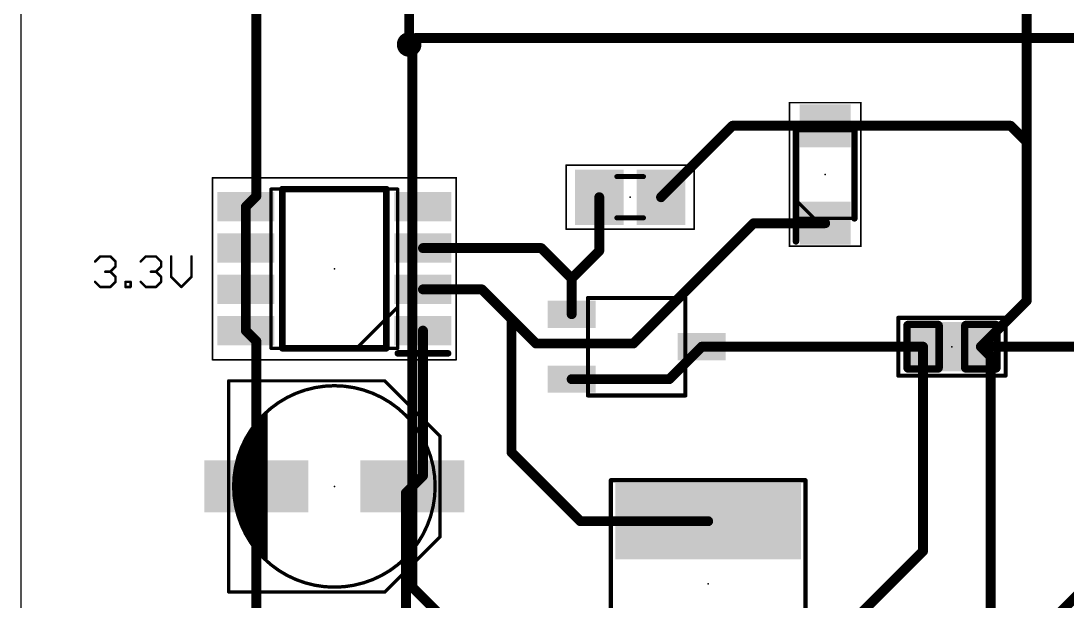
# Model space of a CAD drawing. Extents: x 0 to 100, y -7 to 67.
# Drawn here: x 0.06 to 32.24, y 31.97 to 49.83 of the extents above; entities that cross this region are included whole.
import ezdxf

# ---------------------------------------------------------------- set-up
doc = ezdxf.new("R2010")
doc.units = 0
for name, color, linetype in [('1', 12, 'CONTINUOUS'), ('16', 132, 'CONTINUOUS'), ('18', 110, 'CONTINUOUS'), ('20', 31, 'CONTINUOUS'), ('21', 253, 'CONTINUOUS'), ('23', 53, 'CONTINUOUS'), ('29', 253, 'CONTINUOUS'), ('39', 12, 'CONTINUOUS'), ('44', 253, 'CONTINUOUS'), ('51', 253, 'CONTINUOUS')]:
    doc.layers.add(name, color=color, linetype=linetype)

# ---------------------------------------------------------------- blocks, each defined once
blk = doc.blocks.new('RECT')
blk.add_solid([(-0.5, -0.5), (0.5, -0.5), (-0.5, 0.5), (0.5, 0.5)])
blk = doc.blocks.new('RECT162560X223520R25')
at = {"const_width": 0.127}
blk.add_lwpolyline([(0.4445, -0.5715), (0.4445, 0.5715, 0.4142), (0.381, 0.635), (-0.381, 0.635, 0.4142), (-0.4445, 0.5715), (-0.4445, -0.5715, 0.4142), (-0.381, -0.635), (0.381, -0.635, 0.4142)], format="xyb", close=True, dxfattribs=at)
blk.add_solid([(-0.4064, -0.5969), (0.4064, -0.5969), (-0.4064, 0.5969), (0.4064, 0.5969)])
blk = doc.blocks.new('RECT195072X256032R25')
at = {"const_width": 0.1524}
blk.add_lwpolyline([(0.5334, -0.6477), (0.5334, 0.6477, 0.4142), (0.4572, 0.7239), (-0.4572, 0.7239, 0.4142), (-0.5334, 0.6477), (-0.5334, -0.6477, 0.4142), (-0.4572, -0.7239), (0.4572, -0.7239, 0.4142)], format="xyb", close=True, dxfattribs=at)
blk.add_solid([(-0.4826, -0.6731), (0.4826, -0.6731), (-0.4826, 0.6731), (0.4826, 0.6731)])
blk = doc.blocks.new('ROUNDV')
at = {"const_width": 0.5}
blk.add_lwpolyline([(0, -0.25, 1), (0, 0.25, 1), (0, -0.25)], format="xyb", dxfattribs=at)

msp = doc.modelspace()

# ---------------------------------------------------------------- linework, layer by layer
at = {"layer": '1', "const_width": 0.3048}
for points in [[(31, 59.289), (31, 46.1)], [(7.3, 53.8), (7.3, 44.43)], [(12, 49.1), (12, 53.7)], [(19.75, 44.4), (21.95, 46.6)], [(21.95, 46.6), (24.8, 46.6)], [(24.8, 46.6), (30.5, 46.6)], [(30.5, 46.6), (31, 46.1)], [(31, 46.1), (31, 41.211)], [(7.3, 44.43), (6.975, 44.105)], [(17.85, 42.75), (17.85, 44.4)], [(6.975, 44.105), (6.975, 42.835)], [(18.9, 39.9), (22.6, 43.6)], [(22.6, 43.6), (24.8, 43.6)], [(6.975, 42.835), (6.975, 41.565)], [(12.425, 42.835), (16.065, 42.835)], [(16.065, 42.835), (17, 41.9)], [(17, 41.9), (17.85, 42.75)], [(17, 40.8), (17, 41.9)], [(6.975, 41.565), (6.975, 40.295)], [(12.425, 41.565), (14.235, 41.565)], [(14.235, 41.565), (15.15, 40.65)], [(29.589, 39.8), (31, 41.211)], [(15.15, 40.65), (15.9, 39.9)], [(15.15, 40.65), (15.15, 36.55)], [(6.975, 40.295), (7.3, 39.97)], [(12.425, 35.825), (12.425, 40.295)], [(7.3, 39.97), (7.3, 35.5)], [(15.9, 39.9), (18.9, 39.9)], [(20, 38.8), (21, 39.8)], [(21, 39.8), (27.811, 39.8)], [(27.811, 33.511), (27.811, 39.8)], [(29.889, 39.5), (29.589, 39.8)], [(29.589, 39.8), (41.98, 39.8)], [(29.889, 39.5), (29.889, 23.7)], [(17, 38.8), (20, 38.8)], [(15.15, 36.55), (17.2689, 34.4311)], [(12.1, 35.5), (12.425, 35.825)], [(7.3, 29.3), (7.3, 35.5)], [(11.9, 35.3), (12.1, 35.5)], [(11.9, 29.4), (11.9, 35.3)], [(17.2689, 34.4311), (21.2, 34.4311)], [(24.8689, 30.5689), (27.811, 33.511)]]:
    msp.add_lwpolyline(points, dxfattribs=at)
at = {"layer": '1', "const_width": 0.1524}
for points in [[(11.9238, 49.1, 1), (12.0762, 49.1)], [(21.95, 46.6762, 1), (21.95, 46.5238)], [(22.0039, 46.5461, 1), (21.8961, 46.6539)], [(24.8, 46.6762, 1), (24.8, 46.5238)], [(24.8, 46.5238, 1), (24.8, 46.6762)], [(30.5539, 46.6539, 1), (30.4461, 46.5461)], [(30.5, 46.5238, 1), (30.5, 46.6762)], [(31.0762, 46.1, 1), (30.9238, 46.1)], [(30.9238, 46.1, 1), (31.0762, 46.1)], [(30.9461, 46.0461, 1), (31.0539, 46.1539)], [(7.2238, 44.43, 1), (7.3762, 44.43)], [(7.3539, 44.3761, 1), (7.2461, 44.4839)], [(17.9262, 44.4, 1), (17.7738, 44.4)], [(19.6961, 44.4539, 1), (19.8039, 44.3461)], [(7.0512, 44.105, 1), (6.8988, 44.105)], [(6.9211, 44.1589, 1), (7.0289, 44.0511)], [(22.6, 43.6762, 1), (22.6, 43.5238)], [(22.6539, 43.5461, 1), (22.5461, 43.6539)], [(24.8, 43.5238, 1), (24.8, 43.6762)], [(7.0512, 42.835, 1), (6.8988, 42.835)], [(6.8988, 42.835, 1), (7.0512, 42.835)], [(12.425, 42.9112, 1), (12.425, 42.7588)], [(16.1189, 42.8889, 1), (16.0111, 42.7811)], [(16.065, 42.7588, 1), (16.065, 42.9112)], [(17.7738, 42.75, 1), (17.9262, 42.75)], [(17.9039, 42.6961, 1), (17.7961, 42.8039)], [(17.0762, 41.9, 1), (16.9238, 41.9)], [(16.9461, 41.9539, 1), (17.0539, 41.8461)], [(16.9461, 41.8461, 1), (17.0539, 41.9539)], [(7.0512, 41.565, 1), (6.8988, 41.565)], [(6.8988, 41.565, 1), (7.0512, 41.565)], [(12.425, 41.6412, 1), (12.425, 41.4888)], [(14.2889, 41.6189, 1), (14.1811, 41.5111)], [(14.235, 41.4888, 1), (14.235, 41.6412)], [(30.9238, 41.211, 1), (31.0762, 41.211)], [(31.0539, 41.1571, 1), (30.9461, 41.2649)], [(16.9238, 40.8, 1), (17.0762, 40.8)], [(15.2039, 40.7039, 1), (15.0961, 40.5961)], [(15.2262, 40.65, 1), (15.0738, 40.65)], [(15.0961, 40.5961, 1), (15.2039, 40.7039)], [(7.0289, 40.3489, 1), (6.9211, 40.2411)], [(6.8988, 40.295, 1), (7.0512, 40.295)], [(12.5012, 40.295, 1), (12.3488, 40.295)], [(7.3762, 39.97, 1), (7.2238, 39.97)], [(7.2461, 39.9161, 1), (7.3539, 40.0239)], [(15.9, 39.9762, 1), (15.9, 39.8238)], [(15.8461, 39.8461, 1), (15.9539, 39.9539)], [(18.8461, 39.9539, 1), (18.9539, 39.8461)], [(18.9, 39.8238, 1), (18.9, 39.9762)], [(21, 39.8762, 1), (21, 39.7238)], [(21.0539, 39.7461, 1), (20.9461, 39.8539)], [(27.8872, 39.8, 1), (27.7348, 39.8)], [(27.811, 39.7238, 1), (27.811, 39.8762)], [(29.6429, 39.8539, 1), (29.5351, 39.7461)], [(29.589, 39.8762, 1), (29.589, 39.7238)], [(29.5351, 39.8539, 1), (29.6429, 39.7461)], [(29.9652, 39.5, 1), (29.8128, 39.5)], [(29.8351, 39.4461, 1), (29.9429, 39.5539)], [(17, 38.8762, 1), (17, 38.7238)], [(20, 38.7238, 1), (20, 38.8762)], [(19.9461, 38.8539, 1), (20.0539, 38.7461)], [(15.2039, 36.6039, 1), (15.0961, 36.4961)], [(15.0738, 36.55, 1), (15.2262, 36.55)], [(12.3488, 35.825, 1), (12.5012, 35.825)], [(12.4789, 35.7711, 1), (12.3711, 35.8789)], [(7.3762, 35.5, 1), (7.2238, 35.5)], [(7.2238, 35.5, 1), (7.3762, 35.5)], [(11.9762, 35.3, 1), (11.8238, 35.3)], [(11.8461, 35.3539, 1), (11.9539, 35.2461)], [(12.0461, 35.5539, 1), (12.1539, 35.4461)], [(12.1539, 35.4461, 1), (12.0461, 35.5539)], [(17.2689, 34.5073, 1), (17.2689, 34.3549)], [(17.215, 34.3772, 1), (17.3228, 34.485)], [(21.2, 34.3549, 1), (21.2, 34.5073)], [(27.7348, 33.511, 1), (27.8872, 33.511)], [(27.8649, 33.4571, 1), (27.7571, 33.5649)]]:
    msp.add_lwpolyline(points, format="xyb", dxfattribs=at)
at = {"layer": '16', "const_width": 0.3048}
for points in [[(12, 49.1), (12.2, 49.3)], [(12.1, 49), (12, 49.1)], [(59.2, 49.3), (12.2, 49.3)], [(12.1, 49), (12.1, 32.4)], [(35.8, 35.4), (27.2, 26.8)], [(12.1, 32.4), (16.8, 27.7)]]:
    msp.add_lwpolyline(points, dxfattribs=at)
at = {"layer": '16', "const_width": 0.1524}
for points in [[(12.0539, 49.1539, 1), (11.9461, 49.0461)], [(12.2, 49.3762, 1), (12.2, 49.2238)], [(12.2539, 49.2461, 1), (12.1461, 49.3539)], [(11.9461, 49.1539, 1), (12.0539, 49.0461)], [(12.1762, 49, 1), (12.0238, 49)], [(12.0461, 48.9461, 1), (12.1539, 49.0539)], [(12.1539, 32.4539, 1), (12.0461, 32.3461)], [(12.0238, 32.4, 1), (12.1762, 32.4)]]:
    msp.add_lwpolyline(points, format="xyb", dxfattribs=at)
at = {"layer": '20'}
msp.add_line((0.0561, 66.706), (0.0561, 0.006), dxfattribs=at)
at = {"layer": '21'}
for points, const_width in [([(23.9, 43.04), (23.9, 46.45)], 0.2), ([(25.7, 43.75), (25.7, 46.45)], 0.2), ([(8.1, 39.75), (8.1, 44.65)], 0.2), ([(8.1, 44.65), (11.3, 44.65)], 0.2), ([(11.3, 44.65), (11.3, 39.75)], 0.2), ([(2.3381, 42.4219), (2.4949, 42.5787)], 0.0762), ([(2.4949, 42.5787), (2.8084, 42.5787)], 0.0762), ([(2.8084, 42.5787), (2.9652, 42.4219)], 0.0762), ([(3.7414, 42.4219), (3.8981, 42.5787)], 0.0762), ([(3.8981, 42.5787), (4.2117, 42.5787)], 0.0762), ([(4.2117, 42.5787), (4.3684, 42.4219)], 0.0762), ([(4.6769, 42.5787), (4.6769, 41.9516)], 0.0762), ([(5.304, 41.9516), (5.304, 42.5787)], 0.0762), ([(2.9652, 42.2652), (2.8084, 42.1084)], 0.0762), ([(2.9652, 42.4219), (2.9652, 42.2652)], 0.0762), ([(4.3684, 42.2652), (4.2117, 42.1084)], 0.0762), ([(4.3684, 42.4219), (4.3684, 42.2652)], 0.0762), ([(2.8084, 42.1084), (2.6516, 42.1084)], 0.0762), ([(2.8084, 42.1084), (2.9652, 41.9516)], 0.0762), ([(2.9652, 41.9516), (2.9652, 41.7949)], 0.0762), ([(4.2117, 42.1084), (4.0549, 42.1084)], 0.0762), ([(4.2117, 42.1084), (4.3684, 41.9516)], 0.0762), ([(4.3684, 41.9516), (4.3684, 41.7949)], 0.0762), ([(4.6769, 41.9516), (4.9904, 41.6381)], 0.0762), ([(4.9904, 41.6381), (5.304, 41.9516)], 0.0762), ([(2.4949, 41.6381), (2.3381, 41.7949)], 0.0762), ([(2.8084, 41.6381), (2.4949, 41.6381)], 0.0762), ([(2.9652, 41.7949), (2.8084, 41.6381)], 0.0762), ([(3.2736, 41.6381), (3.2736, 41.7949)], 0.0762), ([(3.2736, 41.7949), (3.4304, 41.7949)], 0.0762), ([(3.4304, 41.6381), (3.2736, 41.6381)], 0.0762), ([(3.4304, 41.7949), (3.4304, 41.6381)], 0.0762), ([(3.8981, 41.6381), (3.7414, 41.7949)], 0.0762), ([(4.2117, 41.6381), (3.8981, 41.6381)], 0.0762), ([(4.3684, 41.7949), (4.2117, 41.6381)], 0.0762), ([(20.5, 41.3), (17.5, 41.3)], 0.127), ([(17.5, 41.3), (17.5, 38.3)], 0.127), ([(20.5, 38.3), (20.5, 41.3)], 0.127), ([(27.049, 38.911), (27.049, 40.689)], 0.127), ([(27.049, 40.689), (30.351, 40.689)], 0.127), ([(30.351, 40.689), (30.351, 38.911)], 0.127), ([(11.3, 39.75), (8.1, 39.75)], 0.2), ([(13.2, 39.595), (11.65, 39.595)], 0.2), ([(30.351, 38.911), (27.049, 38.911)], 0.127), ([(6.45, 36.45), (6.45, 38.75)], 0.1016), ([(6.45, 38.75), (11.25, 38.75)], 0.1016), ([(11.25, 38.75), (12.95, 37.05)], 0.1016), ([(17.5, 38.3), (20.5, 38.3)], 0.127), ([(12.95, 37.05), (12.95, 36.45)], 0.1016), ([(18.2061, 29.3061), (18.2061, 35.6939)], 0.127), ([(18.2061, 35.6939), (24.1939, 35.6939)], 0.127), ([(24.1939, 35.6939), (24.1939, 29.3061)], 0.127), ([(6.45, 32.25), (6.45, 34.55)], 0.1016), ([(12.95, 34.55), (12.95, 33.95)], 0.1016), ([(12.95, 33.95), (11.25, 32.25)], 0.1016), ([(11.25, 32.25), (6.45, 32.25)], 0.1016)]:
    msp.add_lwpolyline(points, dxfattribs=dict(at, const_width=const_width))
for points, const_width in [([(23.95, 46.45, 1), (23.85, 46.45)], 0.1), ([(25.75, 46.45, 1), (25.65, 46.45)], 0.1), ([(8.15, 44.65, 1), (8.05, 44.65)], 0.1), ([(8.1, 44.7, 1), (8.1, 44.6)], 0.1), ([(11.35, 44.65, 1), (11.25, 44.65)], 0.1), ([(11.3, 44.6, 1), (11.3, 44.7)], 0.1), ([(25.65, 43.75, 1), (25.75, 43.75)], 0.1), ([(23.85, 43.04, 1), (23.95, 43.04)], 0.1), ([(2.4949, 42.5978, 1), (2.4949, 42.5597)], 0.0381), ([(2.5083, 42.5652, 1), (2.4814, 42.5922)], 0.0381), ([(2.8219, 42.5922, 1), (2.7949, 42.5652)], 0.0381), ([(2.8084, 42.5597, 1), (2.8084, 42.5978)], 0.0381), ([(3.8981, 42.5978, 1), (3.8981, 42.5597)], 0.0381), ([(3.9116, 42.5652, 1), (3.8847, 42.5922)], 0.0381), ([(4.2251, 42.5922, 1), (4.1982, 42.5652)], 0.0381), ([(4.2117, 42.5597, 1), (4.2117, 42.5978)], 0.0381), ([(4.6959, 42.5787, 1), (4.6578, 42.5787)], 0.0381), ([(5.323, 42.5787, 1), (5.2849, 42.5787)], 0.0381), ([(2.3246, 42.4354, 1), (2.3516, 42.4085)], 0.0381), ([(2.9842, 42.4219, 1), (2.9461, 42.4219)], 0.0381), ([(2.9461, 42.2652, 1), (2.9842, 42.2652)], 0.0381), ([(2.9517, 42.4085, 1), (2.9786, 42.4354)], 0.0381), ([(2.9786, 42.2517, 1), (2.9517, 42.2786)], 0.0381), ([(3.7279, 42.4354, 1), (3.7548, 42.4085)], 0.0381), ([(4.3875, 42.4219, 1), (4.3494, 42.4219)], 0.0381), ([(4.3494, 42.2652, 1), (4.3875, 42.2652)], 0.0381), ([(4.355, 42.4085, 1), (4.3819, 42.4354)], 0.0381), ([(4.3819, 42.2517, 1), (4.355, 42.2786)], 0.0381), ([(2.6516, 42.1275, 1), (2.6516, 42.0894)], 0.0381), ([(2.8219, 42.1219, 1), (2.7949, 42.0949)], 0.0381), ([(2.7949, 42.1219, 1), (2.8219, 42.0949)], 0.0381), ([(2.8084, 42.0894, 1), (2.8084, 42.1275)], 0.0381), ([(2.9842, 41.9516, 1), (2.9461, 41.9516)], 0.0381), ([(2.9517, 41.9382, 1), (2.9786, 41.9651)], 0.0381), ([(4.0549, 42.1275, 1), (4.0549, 42.0894)], 0.0381), ([(4.2251, 42.1219, 1), (4.1982, 42.0949)], 0.0381), ([(4.1982, 42.1219, 1), (4.2251, 42.0949)], 0.0381), ([(4.2117, 42.0894, 1), (4.2117, 42.1275)], 0.0381), ([(4.3875, 41.9516, 1), (4.3494, 41.9516)], 0.0381), ([(4.355, 41.9382, 1), (4.3819, 41.9651)], 0.0381), ([(4.6578, 41.9516, 1), (4.6959, 41.9516)], 0.0381), ([(4.6904, 41.9651, 1), (4.6634, 41.9382)], 0.0381), ([(5.2849, 41.9516, 1), (5.323, 41.9516)], 0.0381), ([(5.3174, 41.9382, 1), (5.2905, 41.9651)], 0.0381), ([(2.3516, 41.8083, 1), (2.3246, 41.7814)], 0.0381), ([(2.4949, 41.6572, 1), (2.4949, 41.6191)], 0.0381), ([(2.4814, 41.6246, 1), (2.5083, 41.6516)], 0.0381), ([(2.7949, 41.6516, 1), (2.8219, 41.6246)], 0.0381), ([(2.8084, 41.6191, 1), (2.8084, 41.6572)], 0.0381), ([(2.9461, 41.7949, 1), (2.9842, 41.7949)], 0.0381), ([(2.9786, 41.7814, 1), (2.9517, 41.8083)], 0.0381), ([(3.2927, 41.7949, 1), (3.2546, 41.7949)], 0.0381), ([(3.2736, 41.8139, 1), (3.2736, 41.7758)], 0.0381), ([(3.2736, 41.6572, 1), (3.2736, 41.6191)], 0.0381), ([(3.2546, 41.6381, 1), (3.2927, 41.6381)], 0.0381), ([(3.4494, 41.7949, 1), (3.4113, 41.7949)], 0.0381), ([(3.4113, 41.6381, 1), (3.4494, 41.6381)], 0.0381), ([(3.4304, 41.7758, 1), (3.4304, 41.8139)], 0.0381), ([(3.4304, 41.6191, 1), (3.4304, 41.6572)], 0.0381), ([(3.7548, 41.8083, 1), (3.7279, 41.7814)], 0.0381), ([(3.8981, 41.6572, 1), (3.8981, 41.6191)], 0.0381), ([(3.8847, 41.6246, 1), (3.9116, 41.6516)], 0.0381), ([(4.1982, 41.6516, 1), (4.2251, 41.6246)], 0.0381), ([(4.2117, 41.6191, 1), (4.2117, 41.6572)], 0.0381), ([(4.3494, 41.7949, 1), (4.3875, 41.7949)], 0.0381), ([(4.3819, 41.7814, 1), (4.355, 41.8083)], 0.0381), ([(4.977, 41.6516, 1), (5.0039, 41.6246)], 0.0381), ([(4.977, 41.6246, 1), (5.0039, 41.6516)], 0.0381), ([(17.5, 41.3318, 1), (17.5, 41.2683)], 0.0635), ([(17.5317, 41.3, 1), (17.4683, 41.3)], 0.0635), ([(20.5317, 41.3, 1), (20.4683, 41.3)], 0.0635), ([(20.5, 41.2683, 1), (20.5, 41.3318)], 0.0635), ([(27.0808, 40.689, 1), (27.0173, 40.689)], 0.0635), ([(27.049, 40.7208, 1), (27.049, 40.6572)], 0.0635), ([(30.3828, 40.689, 1), (30.3193, 40.689)], 0.0635), ([(30.351, 40.6572, 1), (30.351, 40.7208)], 0.0635), ([(8.1, 39.8, 1), (8.1, 39.7)], 0.1), ([(8.05, 39.75, 1), (8.15, 39.75)], 0.1), ([(11.25, 39.75, 1), (11.35, 39.75)], 0.1), ([(11.3, 39.7, 1), (11.3, 39.8)], 0.1), ([(11.65, 39.645, 1), (11.65, 39.545)], 0.1), ([(13.2, 39.545, 1), (13.2, 39.645)], 0.1), ([(27.049, 38.9428, 1), (27.049, 38.8792)], 0.0635), ([(30.351, 38.8792, 1), (30.351, 38.9428)], 0.0635), ([(6.4754, 38.75, 1), (6.4246, 38.75)], 0.0508), ([(6.45, 38.7754, 1), (6.45, 38.7246)], 0.0508), ([(12.65, 36.45, 0.7285), (6.75, 36.45)], 0.1016), ([(11.268, 38.768, 1), (11.232, 38.732)], 0.0508), ([(11.25, 38.7246, 1), (11.25, 38.7754)], 0.0508), ([(27.0173, 38.911, 1), (27.0808, 38.911)], 0.0635), ([(30.3193, 38.911, 1), (30.3828, 38.911)], 0.0635), ([(17.5, 38.3318, 1), (17.5, 38.2683)], 0.0635), ([(17.4683, 38.3, 1), (17.5317, 38.3)], 0.0635), ([(20.4683, 38.3, 1), (20.5317, 38.3)], 0.0635), ([(20.5, 38.2683, 1), (20.5, 38.3318)], 0.0635), ([(12.9754, 37.05, 1), (12.9246, 37.05)], 0.0508), ([(12.932, 37.032, 1), (12.968, 37.068)], 0.0508), ([(6.4246, 36.45, 1), (6.4754, 36.45)], 0.0508), ([(6.7258, 36.4578, 1), (6.7742, 36.4422)], 0.0508), ([(12.6258, 36.4422, 1), (12.6742, 36.4578)], 0.0508), ([(12.9246, 36.45, 1), (12.9754, 36.45)], 0.0508), ([(18.2061, 35.7257, 1), (18.2061, 35.6621)], 0.0635), ([(18.2378, 35.6939, 1), (18.1744, 35.6939)], 0.0635), ([(24.2257, 35.6939, 1), (24.1622, 35.6939)], 0.0635), ([(24.1939, 35.6621, 1), (24.1939, 35.7257)], 0.0635), ([(6.4754, 34.55, 1), (6.4246, 34.55)], 0.0508), ([(6.75, 34.55, 0.7285), (12.65, 34.55)], 0.1016), ([(6.7742, 34.5578, 1), (6.7258, 34.5422)], 0.0508), ([(12.6742, 34.5422, 1), (12.6258, 34.5578)], 0.0508), ([(12.9754, 34.55, 1), (12.9246, 34.55)], 0.0508), ([(12.9246, 33.95, 1), (12.9754, 33.95)], 0.0508), ([(12.968, 33.932, 1), (12.932, 33.968)], 0.0508), ([(6.45, 32.2754, 1), (6.45, 32.2246)], 0.0508), ([(6.4246, 32.25, 1), (6.4754, 32.25)], 0.0508), ([(11.232, 32.268, 1), (11.268, 32.232)], 0.0508), ([(11.25, 32.2246, 1), (11.25, 32.2754)], 0.0508)]:
    msp.add_lwpolyline(points, format="xyb", dxfattribs=dict(at, const_width=const_width))
at = {"layer": '23'}
for p in [(24.8, 45.1), (18.8, 44.4), (9.7, 42.2), (17.5, 41.3), (28.7, 39.8), (9.7, 35.5), (21.2, 32.5)]:
    msp.add_point(p, dxfattribs=at)
at = {"layer": '39', "const_width": 0.0508}
for points in [[(16.827, 43.417), (16.827, 45.383)], [(16.827, 45.383), (20.773, 45.383)], [(20.773, 45.383), (20.773, 43.417)], [(20.773, 43.417), (16.827, 43.417)]]:
    msp.add_lwpolyline(points, dxfattribs=at)
at = {"layer": '39', "const_width": 0.0254}
for points in [[(16.8397, 45.383, 1), (16.8143, 45.383)], [(16.827, 45.3957, 1), (16.827, 45.3703)], [(20.7857, 45.383, 1), (20.7603, 45.383)], [(20.773, 45.3703, 1), (20.773, 45.3957)], [(16.827, 43.4297, 1), (16.827, 43.4043)], [(16.8143, 43.417, 1), (16.8397, 43.417)], [(20.7603, 43.417, 1), (20.7857, 43.417)], [(20.773, 43.4043, 1), (20.773, 43.4297)]]:
    msp.add_lwpolyline(points, format="xyb", dxfattribs=at)
at = {"layer": '44'}
msp.add_circle((12, 49.1), 0.175, dxfattribs=at)
at = {"layer": '51'}
for points, const_width in [([(23.7, 42.89), (23.7, 47.31)], 0.05), ([(23.7, 47.31), (25.9, 47.31)], 0.05), ([(25.9, 47.31), (25.9, 42.89)], 0.05), ([(23.9, 43.75), (23.9, 46.45)], 0.1), ([(23.9, 46.45), (25.7, 46.45)], 0.1), ([(25.7, 46.45), (25.7, 43.75)], 0.1), ([(19.21, 45.035), (18.39, 45.035)], 0.1524), ([(5.95, 39.4), (5.95, 45)], 0.05), ([(5.95, 45), (13.45, 45)], 0.05), ([(13.45, 45), (13.45, 39.4)], 0.05), ([(7.75, 39.75), (7.75, 44.65)], 0.1), ([(7.75, 44.65), (11.65, 44.65)], 0.1), ([(11.65, 44.65), (11.65, 39.75)], 0.1), ([(24.46, 43.75), (23.9, 44.31)], 0.1), ([(19.21, 43.765), (18.39, 43.765)], 0.1524), ([(25.7, 43.75), (23.9, 43.75)], 0.1), ([(25.9, 42.89), (23.7, 42.89)], 0.05), ([(11.65, 41.02), (10.38, 39.75)], 0.1), ([(11.65, 39.75), (7.75, 39.75)], 0.1), ([(13.45, 39.4), (5.95, 39.4)], 0.05), ([(6.45, 38.75), (11.25, 38.75)], 0.1016), ([(6.45, 32.25), (6.45, 38.75)], 0.1016), ([(11.25, 38.75), (12.95, 37.05)], 0.1016), ([(7.55, 37.65), (7.1, 37.1)], 0.1016), ([(7.55, 37.6), (7.55, 37.65)], 0.1016), ([(7.6, 37.75), (7.6, 33.3)], 0.1016), ([(7.2532, 37.2872), (7.55, 37.2872)], 0.1016), ([(7.3363, 37.3888), (7.55, 37.3888)], 0.1016), ([(7.4194, 37.4904), (7.55, 37.4904)], 0.1016), ([(7.5025, 37.592), (7.55, 37.592)], 0.1016), ([(7.55, 33.35), (7.55, 37.6)], 0.1016), ([(7.1, 37.1), (6.8, 36.4)], 0.1016), ([(7.0496, 36.9824), (7.55, 36.9824)], 0.1016), ([(7.0931, 37.084), (7.55, 37.084)], 0.1016), ([(7.17, 37.1856), (7.55, 37.1856)], 0.1016), ([(12.95, 37.05), (12.95, 33.95)], 0.1016), ([(6.919, 36.6776), (7.55, 36.6776)], 0.1016), ([(6.9625, 36.7792), (7.55, 36.7792)], 0.1016), ([(7.0061, 36.8808), (7.55, 36.8808)], 0.1016), ([(6.8, 36.4), (6.65, 35.5)], 0.1016), ([(6.7955, 36.3728), (7.55, 36.3728)], 0.1016), ([(6.8319, 36.4744), (7.55, 36.4744)], 0.1016), ([(6.8754, 36.576), (7.55, 36.576)], 0.1016), ([(6.7447, 36.068), (7.55, 36.068)], 0.1016), ([(6.7616, 36.1696), (7.55, 36.1696)], 0.1016), ([(6.7785, 36.2712), (7.55, 36.2712)], 0.1016), ([(6.6939, 35.7632), (7.55, 35.7632)], 0.1016), ([(6.7108, 35.8648), (7.55, 35.8648)], 0.1016), ([(6.7277, 35.9664), (7.55, 35.9664)], 0.1016), ([(6.65, 35.5), (6.8, 34.55)], 0.1016), ([(6.6566, 35.4584), (7.55, 35.4584)], 0.1016), ([(6.66, 35.56), (7.55, 35.56)], 0.1016), ([(6.6726, 35.3568), (7.55, 35.3568)], 0.1016), ([(6.6769, 35.6616), (7.55, 35.6616)], 0.1016), ([(6.6886, 35.2552), (7.55, 35.2552)], 0.1016), ([(6.7047, 35.1536), (7.55, 35.1536)], 0.1016), ([(6.7207, 35.052), (7.55, 35.052)], 0.1016), ([(6.7368, 34.9504), (7.55, 34.9504)], 0.1016), ([(6.7528, 34.8488), (7.55, 34.8488)], 0.1016), ([(6.7689, 34.7472), (7.55, 34.7472)], 0.1016), ([(6.7849, 34.6456), (7.55, 34.6456)], 0.1016), ([(6.8, 34.55), (7.15, 33.85)], 0.1016), ([(6.803, 34.544), (7.55, 34.544)], 0.1016), ([(6.8538, 34.4424), (7.55, 34.4424)], 0.1016), ([(6.9046, 34.3408), (7.55, 34.3408)], 0.1016), ([(6.9554, 34.2392), (7.55, 34.2392)], 0.1016), ([(7.0062, 34.1376), (7.55, 34.1376)], 0.1016), ([(7.057, 34.036), (7.55, 34.036)], 0.1016), ([(7.1078, 33.9344), (7.55, 33.9344)], 0.1016), ([(7.15, 33.85), (7.55, 33.35)], 0.1016), ([(7.1638, 33.8328), (7.55, 33.8328)], 0.1016), ([(12.95, 33.95), (11.25, 32.25)], 0.1016), ([(7.245, 33.7312), (7.55, 33.7312)], 0.1016), ([(7.3263, 33.6296), (7.55, 33.6296)], 0.1016), ([(7.4076, 33.528), (7.55, 33.528)], 0.1016), ([(7.4889, 33.4264), (7.55, 33.4264)], 0.1016), ([(11.25, 32.25), (6.45, 32.25)], 0.1016)]:
    msp.add_lwpolyline(points, dxfattribs=dict(at, const_width=const_width))
for points, const_width in [([(23.7125, 47.31, 1), (23.6875, 47.31)], 0.025), ([(23.7, 47.3225, 1), (23.7, 47.2975)], 0.025), ([(25.9125, 47.31, 1), (25.8875, 47.31)], 0.025), ([(25.9, 47.2975, 1), (25.9, 47.3225)], 0.025), ([(23.925, 46.45, 1), (23.875, 46.45)], 0.05), ([(23.9, 46.475, 1), (23.9, 46.425)], 0.05), ([(25.725, 46.45, 1), (25.675, 46.45)], 0.05), ([(25.7, 46.425, 1), (25.7, 46.475)], 0.05), ([(18.39, 45.0731, 1), (18.39, 44.9969)], 0.0762), ([(19.21, 44.9969, 1), (19.21, 45.0731)], 0.0762), ([(5.9625, 45, 1), (5.9375, 45)], 0.025), ([(5.95, 45.0125, 1), (5.95, 44.9875)], 0.025), ([(13.4625, 45, 1), (13.4375, 45)], 0.025), ([(13.45, 44.9875, 1), (13.45, 45.0125)], 0.025), ([(7.775, 44.65, 1), (7.725, 44.65)], 0.05), ([(7.75, 44.675, 1), (7.75, 44.625)], 0.05), ([(11.675, 44.65, 1), (11.625, 44.65)], 0.05), ([(11.65, 44.625, 1), (11.65, 44.675)], 0.05), ([(23.9177, 44.3277, 1), (23.8823, 44.2923)], 0.05), ([(18.39, 43.8031, 1), (18.39, 43.7269)], 0.0762), ([(19.21, 43.7269, 1), (19.21, 43.8031)], 0.0762), ([(23.9, 43.775, 1), (23.9, 43.725)], 0.05), ([(23.875, 43.75, 1), (23.925, 43.75)], 0.05), ([(24.4423, 43.7323, 1), (24.4777, 43.7677)], 0.05), ([(25.675, 43.75, 1), (25.725, 43.75)], 0.05), ([(25.7, 43.725, 1), (25.7, 43.775)], 0.05), ([(23.7, 42.9025, 1), (23.7, 42.8775)], 0.025), ([(23.6875, 42.89, 1), (23.7125, 42.89)], 0.025), ([(25.8875, 42.89, 1), (25.9125, 42.89)], 0.025), ([(25.9, 42.8775, 1), (25.9, 42.9025)], 0.025), ([(11.6677, 41.0023, 1), (11.6323, 41.0377)], 0.05), ([(7.75, 39.775, 1), (7.75, 39.725)], 0.05), ([(7.725, 39.75, 1), (7.775, 39.75)], 0.05), ([(10.3623, 39.7677, 1), (10.3977, 39.7323)], 0.05), ([(11.625, 39.75, 1), (11.675, 39.75)], 0.05), ([(11.65, 39.725, 1), (11.65, 39.775)], 0.05), ([(5.95, 39.4125, 1), (5.95, 39.3875)], 0.025), ([(5.9375, 39.4, 1), (5.9625, 39.4)], 0.025), ([(13.4375, 39.4, 1), (13.4625, 39.4)], 0.025), ([(13.45, 39.3875, 1), (13.45, 39.4125)], 0.025), ([(6.45, 38.7754, 1), (6.45, 38.7246)], 0.0508), ([(6.4754, 38.75, 1), (6.4246, 38.75)], 0.0508), ([(9.7, 32.4, 1), (9.7, 38.6, 1), (9.7, 32.4)], 0.1016), ([(11.268, 38.768, 1), (11.232, 38.732)], 0.0508), ([(11.25, 38.7246, 1), (11.25, 38.7754)], 0.0508), ([(7.5754, 37.65, 1), (7.5246, 37.65)], 0.0508), ([(7.5697, 37.6339, 1), (7.5303, 37.6661)], 0.0508), ([(7.6254, 37.75, 1), (7.5746, 37.75)], 0.0508), ([(7.2532, 37.3126, 1), (7.2532, 37.2618)], 0.0508), ([(7.3363, 37.4142, 1), (7.3363, 37.3634)], 0.0508), ([(7.4194, 37.5158, 1), (7.4194, 37.465)], 0.0508), ([(7.5025, 37.6174, 1), (7.5025, 37.5666)], 0.0508), ([(7.5754, 37.6, 1), (7.5246, 37.6)], 0.0508), ([(7.5246, 37.6, 1), (7.5754, 37.6)], 0.0508), ([(7.55, 37.5666, 1), (7.55, 37.6174)], 0.0508), ([(7.55, 37.465, 1), (7.55, 37.5158)], 0.0508), ([(7.55, 37.3634, 1), (7.55, 37.4142)], 0.0508), ([(7.55, 37.2618, 1), (7.55, 37.3126)], 0.0508), ([(7.0496, 37.0078, 1), (7.0496, 36.957)], 0.0508), ([(7.0931, 37.1094, 1), (7.0931, 37.0586)], 0.0508), ([(7.0803, 37.1161, 1), (7.1197, 37.0839)], 0.0508), ([(7.1233, 37.09, 1), (7.0767, 37.11)], 0.0508), ([(7.17, 37.211, 1), (7.17, 37.1602)], 0.0508), ([(7.55, 37.1602, 1), (7.55, 37.211)], 0.0508), ([(7.55, 37.0586, 1), (7.55, 37.1094)], 0.0508), ([(7.55, 36.957, 1), (7.55, 37.0078)], 0.0508), ([(12.9754, 37.05, 1), (12.9246, 37.05)], 0.0508), ([(12.932, 37.032, 1), (12.968, 37.068)], 0.0508), ([(6.919, 36.703, 1), (6.919, 36.6522)], 0.0508), ([(6.9625, 36.8046, 1), (6.9625, 36.7538)], 0.0508), ([(7.0061, 36.9062, 1), (7.0061, 36.8554)], 0.0508), ([(7.55, 36.8554, 1), (7.55, 36.9062)], 0.0508), ([(7.55, 36.7538, 1), (7.55, 36.8046)], 0.0508), ([(7.55, 36.6522, 1), (7.55, 36.703)], 0.0508), ([(6.7955, 36.3982, 1), (6.7955, 36.3474)], 0.0508), ([(6.7767, 36.41, 1), (6.8233, 36.39)], 0.0508), ([(6.8251, 36.3958, 1), (6.7749, 36.4042)], 0.0508), ([(6.8319, 36.4998, 1), (6.8319, 36.449)], 0.0508), ([(6.8754, 36.6014, 1), (6.8754, 36.5506)], 0.0508), ([(7.55, 36.5506, 1), (7.55, 36.6014)], 0.0508), ([(7.55, 36.449, 1), (7.55, 36.4998)], 0.0508), ([(7.55, 36.3474, 1), (7.55, 36.3982)], 0.0508), ([(6.7447, 36.0934, 1), (6.7447, 36.0426)], 0.0508), ([(6.7616, 36.195, 1), (6.7616, 36.1442)], 0.0508), ([(6.7785, 36.2966, 1), (6.7785, 36.2458)], 0.0508), ([(7.55, 36.2458, 1), (7.55, 36.2966)], 0.0508), ([(7.55, 36.1442, 1), (7.55, 36.195)], 0.0508), ([(7.55, 36.0426, 1), (7.55, 36.0934)], 0.0508), ([(6.6939, 35.7886, 1), (6.6939, 35.7378)], 0.0508), ([(6.7108, 35.8902, 1), (6.7108, 35.8394)], 0.0508), ([(6.7277, 35.9918, 1), (6.7277, 35.941)], 0.0508), ([(7.55, 35.941, 1), (7.55, 35.9918)], 0.0508), ([(7.55, 35.8394, 1), (7.55, 35.8902)], 0.0508), ([(7.55, 35.7378, 1), (7.55, 35.7886)], 0.0508), ([(6.6751, 35.504, 1), (6.6249, 35.496)], 0.0508), ([(6.6249, 35.5042, 1), (6.6751, 35.4958)], 0.0508), ([(6.6566, 35.4838, 1), (6.6566, 35.433)], 0.0508), ([(6.66, 35.5854, 1), (6.66, 35.5346)], 0.0508), ([(6.6726, 35.3822, 1), (6.6726, 35.3314)], 0.0508), ([(6.6769, 35.687, 1), (6.6769, 35.6362)], 0.0508), ([(7.55, 35.6362, 1), (7.55, 35.687)], 0.0508), ([(7.55, 35.5346, 1), (7.55, 35.5854)], 0.0508), ([(7.55, 35.433, 1), (7.55, 35.4838)], 0.0508), ([(7.55, 35.3314, 1), (7.55, 35.3822)], 0.0508), ([(6.6886, 35.2806, 1), (6.6886, 35.2298)], 0.0508), ([(6.7047, 35.179, 1), (6.7047, 35.1282)], 0.0508), ([(6.7207, 35.0774, 1), (6.7207, 35.0266)], 0.0508), ([(7.55, 35.2298, 1), (7.55, 35.2806)], 0.0508), ([(7.55, 35.1282, 1), (7.55, 35.179)], 0.0508), ([(7.55, 35.0266, 1), (7.55, 35.0774)], 0.0508), ([(6.7368, 34.9758, 1), (6.7368, 34.925)], 0.0508), ([(6.7528, 34.8742, 1), (6.7528, 34.8234)], 0.0508), ([(6.7689, 34.7726, 1), (6.7689, 34.7218)], 0.0508), ([(7.55, 34.925, 1), (7.55, 34.9758)], 0.0508), ([(7.55, 34.8234, 1), (7.55, 34.8742)], 0.0508), ([(7.55, 34.7218, 1), (7.55, 34.7726)], 0.0508), ([(6.7849, 34.671, 1), (6.7849, 34.6202)], 0.0508), ([(6.8227, 34.5614, 1), (6.7773, 34.5386)], 0.0508), ([(6.7749, 34.546, 1), (6.8251, 34.554)], 0.0508), ([(6.803, 34.5694, 1), (6.803, 34.5186)], 0.0508), ([(6.8538, 34.4678, 1), (6.8538, 34.417)], 0.0508), ([(7.55, 34.6202, 1), (7.55, 34.671)], 0.0508), ([(7.55, 34.5186, 1), (7.55, 34.5694)], 0.0508), ([(7.55, 34.417, 1), (7.55, 34.4678)], 0.0508), ([(6.9046, 34.3662, 1), (6.9046, 34.3154)], 0.0508), ([(6.9554, 34.2646, 1), (6.9554, 34.2138)], 0.0508), ([(7.0062, 34.163, 1), (7.0062, 34.1122)], 0.0508), ([(7.55, 34.3154, 1), (7.55, 34.3662)], 0.0508), ([(7.55, 34.2138, 1), (7.55, 34.2646)], 0.0508), ([(7.55, 34.1122, 1), (7.55, 34.163)], 0.0508), ([(7.057, 34.0614, 1), (7.057, 34.0106)], 0.0508), ([(7.1078, 33.9598, 1), (7.1078, 33.909)], 0.0508), ([(7.1698, 33.8659, 1), (7.1302, 33.8341)], 0.0508), ([(7.1273, 33.8386, 1), (7.1727, 33.8614)], 0.0508), ([(7.1638, 33.8582, 1), (7.1638, 33.8074)], 0.0508), ([(7.55, 34.0106, 1), (7.55, 34.0614)], 0.0508), ([(7.55, 33.909, 1), (7.55, 33.9598)], 0.0508), ([(7.55, 33.8074, 1), (7.55, 33.8582)], 0.0508), ([(12.9246, 33.95, 1), (12.9754, 33.95)], 0.0508), ([(12.968, 33.932, 1), (12.932, 33.968)], 0.0508), ([(7.245, 33.7566, 1), (7.245, 33.7058)], 0.0508), ([(7.3263, 33.655, 1), (7.3263, 33.6042)], 0.0508), ([(7.4076, 33.5534, 1), (7.4076, 33.5026)], 0.0508), ([(7.4889, 33.4518, 1), (7.4889, 33.401)], 0.0508), ([(7.55, 33.7058, 1), (7.55, 33.7566)], 0.0508), ([(7.55, 33.6042, 1), (7.55, 33.655)], 0.0508), ([(7.55, 33.5026, 1), (7.55, 33.5534)], 0.0508), ([(7.55, 33.401, 1), (7.55, 33.4518)], 0.0508), ([(7.5246, 33.35, 1), (7.5754, 33.35)], 0.0508), ([(7.5302, 33.3341, 1), (7.5698, 33.3659)], 0.0508), ([(7.5746, 33.3, 1), (7.6254, 33.3)], 0.0508), ([(6.45, 32.2754, 1), (6.45, 32.2246)], 0.0508), ([(6.4246, 32.25, 1), (6.4754, 32.25)], 0.0508), ([(11.232, 32.268, 1), (11.268, 32.232)], 0.0508), ([(11.25, 32.2246, 1), (11.25, 32.2754)], 0.0508)]:
    msp.add_lwpolyline(points, format="xyb", dxfattribs=dict(at, const_width=const_width))

# ---------------------------------------------------------------- block references
at = {"layer": '1'}
for p, xscale, yscale, rotation in [((24.8, 46.6), 1.37, 1.12, 180), ((17.85, 44.4), 1.3, 1.5, 180), ((19.75, 44.4), 1.3, 1.5, 180), ((6.975, 44.105), 1.55, 0.7, 180), ((12.425, 44.105), 1.55, 0.7, 180), ((24.8, 43.6), 1.37, 1.12, 180), ((6.975, 42.835), 1.55, 0.7, 180), ((12.425, 42.835), 1.55, 0.7, 180), ((6.975, 41.565), 1.55, 0.7, 180), ((12.425, 41.565), 1.55, 0.7, 180), ((17, 40.8), 1.27, 0.635, 180), ((6.975, 40.295), 1.55, 0.7, 180), ((12.425, 40.295), 1.55, 0.7, 180), ((21, 39.8), 1.27, 0.635, 180), ((17, 38.8), 1.27, 0.635, 180), ((21.2, 34.4311), 2.15, 5.5, 90)]:
    msp.add_blockref('RECT', p, dxfattribs=dict(at, xscale=xscale, yscale=yscale, rotation=rotation))
at = {"layer": '1', "rotation": 180}
for p in [(27.811, 39.8), (29.589, 39.8)]:
    msp.add_blockref('RECT162560X223520R25', p, dxfattribs=at)
at = {"layer": '1', "xscale": 3, "yscale": 1.4}
for p in [(7.3, 35.5), (12.1, 35.5)]:
    msp.add_blockref('RECT', p, dxfattribs=at)
at = {"layer": '18', "xscale": 0.7564, "yscale": 0.7564}
msp.add_blockref('ROUNDV', (12, 49.1), dxfattribs=at)
msp.add_blockref('ROUNDV', (12, 49.1), dxfattribs=at)
at = {"layer": '29'}
for p, xscale, yscale, rotation in [((24.8, 46.6), 1.5732, 1.3232, 180), ((17.85, 44.4), 1.5032, 1.7032, 180), ((19.75, 44.4), 1.5032, 1.7032, 180), ((6.975, 44.105), 1.7532, 0.9032, 180), ((12.425, 44.105), 1.7532, 0.9032, 180), ((24.8, 43.6), 1.5732, 1.3232, 180), ((6.975, 42.835), 1.7532, 0.9032, 180), ((12.425, 42.835), 1.7532, 0.9032, 180), ((6.975, 41.565), 1.7532, 0.9032, 180), ((12.425, 41.565), 1.7532, 0.9032, 180), ((17, 40.8), 1.4732, 0.8382, 180), ((6.975, 40.295), 1.7532, 0.9032, 180), ((12.425, 40.295), 1.7532, 0.9032, 180), ((21, 39.8), 1.4732, 0.8382, 180), ((17, 38.8), 1.4732, 0.8382, 180), ((21.2, 34.4311), 2.3532, 5.7032, 90)]:
    msp.add_blockref('RECT', p, dxfattribs=dict(at, xscale=xscale, yscale=yscale, rotation=rotation))
at = {"layer": '29', "rotation": 180}
for p in [(27.811, 39.8), (29.589, 39.8)]:
    msp.add_blockref('RECT195072X256032R25', p, dxfattribs=at)
at = {"layer": '29', "xscale": 3.2032, "yscale": 1.6032}
for p in [(7.3, 35.5), (12.1, 35.5)]:
    msp.add_blockref('RECT', p, dxfattribs=at)
at = {"layer": '39', "xscale": 2.921, "yscale": 1.524, "rotation": 180}
msp.add_blockref('RECT', (28.7, 39.8), dxfattribs=at)
at = {"layer": '51', "xscale": 0.65, "yscale": 1.4, "rotation": 180}
for p in [(18.0686, 44.3985), (19.5418, 44.3985)]:
    msp.add_blockref('RECT', p, dxfattribs=at)
at = {"layer": '51', "xscale": 0.6, "yscale": 0.7}
for p in [(6.35, 35.5), (13.05, 35.5)]:
    msp.add_blockref('RECT', p, dxfattribs=at)

doc.saveas('drawing.dxf')
